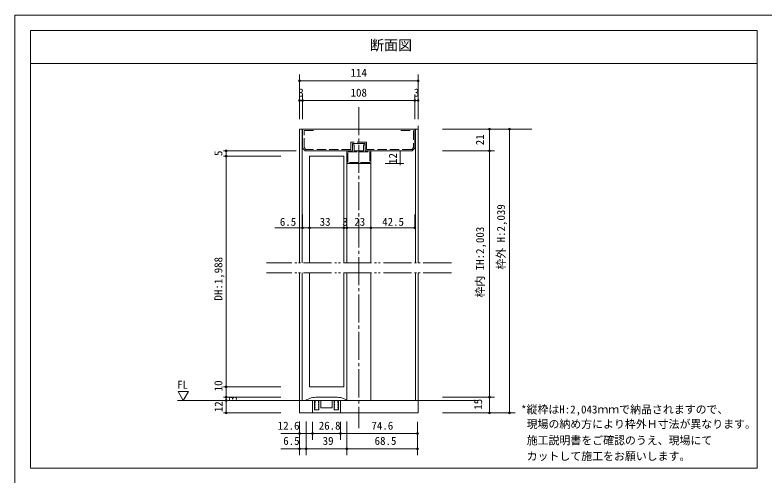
# Model space of a CAD drawing. Units: millimetres on the paper, enlarged 10 times, with parts at other scales. Extents: x -2000 to 2000, y -1385 to 1385.
# Drawn here: x -2000 to 405, y -92 to 1385 of the extents above; entities that cross this region are included whole.
import ezdxf
from ezdxf.enums import TextEntityAlignment as Align

# ---------------------------------------------------------------- set-up
doc = ezdxf.new("R2010")
doc.units = ezdxf.units.MM
doc.header["$LTSCALE"] = 10
doc.header["$PDMODE"] = 32
doc.header["$PDSIZE"] = 6
for name, pattern in [('CHAIN2', [12, 9, -1, 1, -1]), ('DASHED3', [4, 3, -1]), ('DOUBLE_CHAIN2', [12.8, 9, -1, 0.6, -0.6, 0.6, -1])]:
    doc.linetypes.add(name, pattern=pattern)
for name, color, linetype, lineweight in [('1-0_下線', 7, 'Continuous', 20), ('1-1_0', 7, 'Continuous', 20), ('2-0_18', 7, 'Continuous', 20)]:
    doc.layers.add(name, color=color, linetype=linetype, lineweight=lineweight)
doc.styles.add('ＭＳ ゴシック', font='')
doc.styles.get('ＭＳ ゴシック').set_extended_font_data('MS Gothic')

msp = doc.modelspace()

# ---------------------------------------------------------------- linework, layer by layer
at = {"layer": '1-0_下線'}
for p, q in [((-1950, 1335), (380, 1335)), ((-1950, 1335), (380, 1335)), ((-1950, -67.5), (-1950, 1335)), ((380, -67.5), (380, 1335)), ((380, -67.5), (380, 1335)), ((380, -67.5), (380, 1335)), ((380, 1230), (-1950, 1230)), ((-1950, 1230), (380, 1230)), ((380, -67.5), (-1950, -67.5))]:
    msp.add_line(p, q, dxfattribs=at)
for points in [[(380, -67.5), (-1950, -67.5), (-1950, 1335)], [(-1950, 1230), (380, 1230), (-1950, 1230)]]:
    msp.add_lwpolyline(points, dxfattribs=at)
at = {"layer": '1-1_0'}
for p, q in [((-1950, 1335), (380, 1335)), ((380, -67.5), (380, 1335)), ((-1950, 1230), (380, 1230))]:
    msp.add_line(p, q, dxfattribs=at)
msp.add_lwpolyline([(-2000, -1385), (2000, -1385), (2000, 1385), (-2000, 1385)], close=True, dxfattribs=at)
msp.add_lwpolyline([(380, -67.5), (-1950, -67.5), (-1950, 1335)], dxfattribs=at)
at = {"layer": '2-0_18', "color": 4, "lineweight": 9}
for p, q in [((-1087.6, 1194.45), (-1087.6, 1051.64)), ((-707.6, 1194.45), (-707.6, 1051.64)), ((-1087.6, 1174.45), (-707.6, 1174.45)), ((-1087.6, 1130.69), (-1087.6, 1051.64)), ((-1077.6, 1130.69), (-1077.6, 1051.64)), ((-717.6, 1130.69), (-717.6, 1051.64)), ((-707.6, 1130.69), (-707.6, 1051.64)), ((-1077.6, 1110.69), (-1087.6, 1110.69)), ((-717.6, 1110.69), (-1077.6, 1110.69)), ((-707.6, 1110.69), (-717.6, 1110.69))]:
    msp.add_line(p, q, dxfattribs=at)
at = {"layer": '2-0_18', "linetype": 'CHAIN2'}
msp.add_line((-897.6, 1089.37), (-897.6, 61.16), dxfattribs=at)
at = {"layer": '2-0_18'}
for p, q in [((-1087.6, 1019.43), (-1077.6, 1019.43)), ((-1087.6, 591.21), (-1087.6, 1019.43)), ((-1079.27, 591.21), (-1079.27, 1019.43)), ((-1077.6, 1019.43), (-897.6, 1019.43)), ((-1077.6, 1019.43), (-717.6, 1019.43)), ((-1077.6, 957.77), (-1077.6, 1019.43)), ((-707.6, 1019.43), (-717.6, 1019.43)), ((-717.6, 1019.43), (-717.6, 957.77)), ((-715.93, 591.21), (-715.93, 1019.43)), ((-707.6, 591.21), (-707.6, 1029.43)), ((-707.6, 591.21), (-707.6, 1019.43)), ((-629.54, 1019.43), (-342.57, 1019.43)), ((-478.68, 1019.43), (-478.68, 109.65)), ((-414.01, 1019.43), (-414.01, 109.65)), ((-912.6, 969.43), (-912.6, 949.43)), ((-872.6, 954.43), (-872.6, 977.77)), ((-1098.6, 949.43), (-1330.99, 949.43)), ((-1322.85, 109.65), (-1322.85, 949.43)), ((-765.28, 949.43), (-765.28, 903.42)), ((-629.54, 949.43), (-469.15, 949.43)), ((-478.68, 949.43), (-462.76, 949.43)), ((-1147.41, 932.77), (-1331, 932.77)), ((-1147.4, 932.77), (-1330.99, 932.77)), ((-1055.93, 932.77), (-1055.93, 591.21)), ((-1055.93, 932.77), (-945.93, 932.77)), ((-945.93, 932.77), (-945.93, 591.21)), ((-935.93, 909.43), (-935.93, 591.21)), ((-859.27, 909.43), (-859.27, 591.21)), ((-813.29, 909.43), (-752.67, 909.43)), ((-1077.6, 745.87), (-1077.6, 702.55)), ((-717.6, 745.87), (-717.6, 702.55)), ((-1166.91, 702.55), (-717.6, 702.55)), ((-1087.6, 149.66), (-1087.6, 559.17)), ((-1079.27, 149.66), (-1079.27, 559.17)), ((-945.93, 559.17), (-945.93, 193)), ((-935.93, 149.66), (-935.93, 559.17)), ((-859.27, 159.66), (-859.27, 559.17)), ((-859.27, 149.66), (-859.27, 559.17)), ((-715.93, 149.66), (-715.93, 559.17)), ((-707.6, 149.66), (-707.6, 559.17)), ((-1147.41, 193), (-1331, 193)), ((-513.24, 149.66), (-1478.51, 149.66)), ((-1147.4, 149.66), (-1455.02, 149.66)), ((-1147.41, 159.66), (-1331, 159.66)), ((-1147.41, 149.66), (-1331, 149.66)), ((-1087.6, 149.66), (-897.6, 149.66)), ((-1087.6, 149.66), (-1087.6, 109.65)), ((-1086.14, 149.66), (-896.14, 149.66)), ((-1065.95, 150.66), (-1065.95, 149.66)), ((-1065.95, 149.66), (-1037.61, 149.66)), ((-1065.94, 150.67), (-1065.94, 149.67)), ((-1037.61, 149.67), (-1065.94, 149.67)), ((-1065.46, 151.53), (-1054.72, 155.92)), ((-1039.28, 149.66), (-1039.28, 119.66)), ((-1037.61, 149.66), (-1037.61, 142.17)), ((-1035.76, 159.66), (-966.12, 159.66)), ((-1026.94, 149.66), (-1026.94, 142.17)), ((-1026.94, 149.66), (-974.94, 149.66)), ((-1025.28, 149.66), (-1025.28, 119.66)), ((-1018.95, 149.66), (-1018.95, 126.32)), ((-982.94, 126.32), (-982.94, 149.66)), ((-976.61, 119.66), (-976.61, 149.66)), ((-974.94, 142.17), (-974.94, 149.66)), ((-964.27, 142.17), (-964.27, 149.66)), ((-964.27, 149.66), (-935.93, 149.66)), ((-962.61, 119.66), (-962.61, 149.66)), ((-956.27, 109.65), (-956.27, 149.66)), ((-936.41, 151.52), (-947.16, 155.92)), ((-935.93, 150.66), (-935.93, 149.66)), ((-707.6, 149.66), (-897.6, 149.66)), ((-707.6, 149.66), (-896.14, 149.66)), ((-629.54, 159.66), (-462.76, 159.66)), ((-1039.28, 142.17), (-1037.61, 142.17)), ((-1039.28, 142.16), (-1037.61, 134.66)), ((-1039.28, 134.66), (-1037.61, 127.16)), ((-1039.28, 134.66), (-1037.61, 134.66)), ((-1039.28, 127.17), (-1037.61, 127.17)), ((-1039.28, 127.16), (-1037.61, 119.66)), ((-1026.94, 142.17), (-1025.28, 142.17)), ((-1025.28, 142.16), (-1026.94, 134.66)), ((-1025.28, 134.66), (-1026.94, 127.16)), ((-1026.94, 134.66), (-1025.28, 134.66)), ((-1026.94, 127.17), (-1025.28, 127.17)), ((-1025.28, 127.16), (-1026.94, 119.66)), ((-1018.95, 126.32), (-982.94, 126.32)), ((-976.61, 142.17), (-974.94, 142.17)), ((-976.61, 142.16), (-974.94, 134.66)), ((-976.61, 134.66), (-974.94, 127.16)), ((-976.61, 134.66), (-974.94, 134.66)), ((-976.61, 127.17), (-974.94, 127.17)), ((-976.61, 127.16), (-974.94, 119.66)), ((-962.6, 142.17), (-964.27, 134.66)), ((-964.27, 142.17), (-962.6, 142.17)), ((-962.6, 134.66), (-964.27, 127.17)), ((-964.27, 134.66), (-962.6, 134.66)), ((-964.27, 127.17), (-962.6, 127.17)), ((-962.6, 127.17), (-964.27, 119.67)), ((-1147.41, 109.65), (-1331, 109.65)), ((-1045.61, 109.65), (-1087.6, 109.65)), ((-1045.61, 109.65), (-956.27, 109.65)), ((-1039.28, 119.66), (-1025.28, 119.66)), ((-976.61, 119.66), (-962.61, 119.66)), ((-629.54, 109.65), (-395.71, 109.65)), ((-1087.61, -25.47), (-1087.61, 82.3)), ((-1087.61, 23.29), (-1087.61, 81.26)), ((-1065.94, -25.47), (-1065.94, 82.3)), ((-1045.61, 23.29), (-1045.61, 81.26)), ((-1045.61, 23.29), (-1045.61, 81.26)), ((-956.27, 23.29), (-956.27, 81.26)), ((-956.27, 23.29), (-956.27, 81.26)), ((-956.27, 23.29), (-956.27, 81.26)), ((-935.93, -25.47), (-935.93, 82.3)), ((-709.07, 23.29), (-709.07, 81.26)), ((-1087.61, 43.29), (-1147.38, 43.29)), ((-1087.61, 43.29), (-1045.61, 43.29)), ((-1045.61, 43.29), (-956.27, 43.29)), ((-1045.61, 43.29), (-956.27, 43.29)), ((-709.07, 43.29), (-956.27, 43.29)), ((-956.27, 43.29), (-709.07, 43.29)), ((-935.93, -25.47), (-935.93, 43.29)), ((-709.07, -25.47), (-709.07, 43.29)), ((-1087.61, -5.47), (-1147.38, -5.47)), ((-1087.61, -5.47), (-1065.94, -5.47)), ((-1065.94, -5.47), (-935.93, -5.47)), ((-935.93, -5.47), (-709.07, -5.47)), ((-935.93, -5.47), (-709.07, -5.47))]:
    msp.add_line(p, q, dxfattribs=at)
at = {"layer": '2-0_18', "linetype": 'DASHED3'}
for p, q in [((-762.6, 1014.43), (-722.6, 1014.43)), ((-722.6, 1014.43), (-722.6, 959.84))]:
    msp.add_line(p, q, dxfattribs=at)
at = {"layer": '2-0_18', "linetype": 'DOUBLE_CHAIN2'}
for p, q in [((-600.7, 591.21), (-1193.04, 591.21)), ((-600.7, 559.17), (-1193.04, 559.17))]:
    msp.add_line(p, q, dxfattribs=at)
at = {"layer": '2-0_18', "linetype": 'DASHED3'}
for points in [[(-1072.6, 959.84), (-1072.6, 1014.43), (-1032.6, 1014.43)], [(-872.6, 977.77), (-922.6, 977.77), (-922.6, 954.43), (-1067.19, 954.43), (-1072.6, 959.84)], [(-722.6, 959.84), (-728, 954.43), (-872.6, 954.43)]]:
    msp.add_lwpolyline(points, dxfattribs=at)
at = {"layer": '2-0_18'}
for points in [[(-877.6, 949.43), (-877.6, 972.77), (-917.6, 972.77), (-917.6, 949.43), (-1069.27, 949.43), (-1077.6, 957.77)], [(-917.6, 969.43), (-917.6, 949.43), (-935.93, 949.43)], [(-882.6, 969.43), (-882.6, 949.43), (-882.6, 969.43)], [(-882.6, 969.43), (-882.6, 949.43), (-882.6, 954.43), (-882.6, 949.43)], [(-877.6, 969.43), (-877.6, 949.43), (-859.27, 949.43)], [(-877.6, 949.43), (-859.27, 949.43), (-859.27, 909.43), (-897.6, 909.43), (-935.93, 909.43), (-935.93, 949.43), (-917.6, 949.43)], [(-912.6, 949.43), (-882.6, 949.43), (-912.6, 949.43)], [(-717.6, 957.77), (-725.93, 949.43), (-877.6, 949.43)], [(-1055.93, 559.17), (-1055.93, 193), (-945.93, 193)], [(-1045.61, 149.66), (-1045.61, 109.65), (-956.27, 109.65)], [(-956.27, 109.65), (-707.6, 109.65), (-707.6, 149.66)]]:
    msp.add_lwpolyline(points, dxfattribs=at)
for points in [[(-912.6, 969.43), (-917.6, 969.43), (-917.6, 949.43), (-917.6, 969.43)], [(-912.6, 969.43), (-912.6, 949.43), (-912.6, 954.43), (-912.6, 949.43)], [(-882.6, 969.43), (-877.6, 969.43), (-877.6, 949.43), (-877.6, 969.43)], [(-1460.44, 149.66), (-1443.94, 178.35), (-1477.13, 178.35)]]:
    msp.add_lwpolyline(points, close=True, dxfattribs=at)
at = {"layer": '2-0_18', "linetype": 'DASHED3'}
msp.add_lwpolyline([(-862.6, 912.77), (-897.6, 912.77), (-932.6, 912.77), (-932.6, 946.1), (-897.6, 946.1), (-862.6, 946.1)], close=True, dxfattribs=at)
at = {"layer": '2-0_18'}
for centre, radius, start, end in [((-1064.93, 150.66), 1.02, 122.01975, 180), ((-1064.92, 150.67), 1.02, 122.01975, 180), ((-1035.76, 109.7), 49.96, 90, 112.29801), ((-966.12, 109.69), 49.96, 67.70199, 90), ((-936.95, 150.66), 1.02, 0, 57.98025)]:
    msp.add_arc(centre, radius, start, end, dxfattribs=at)
at = {"layer": '2-0_18', "color": 4}
for p in [(-1087.6, 1174.45), (-707.6, 1174.45), (-1087.6, 1110.69), (-1077.6, 1110.69), (-717.6, 1110.69), (-707.6, 1110.69)]:
    msp.add_point(p, dxfattribs=at)
at = {"layer": '2-0_18'}
for p in [(-478.68, 1019.43), (-414.01, 1019.43), (-1322.85, 949.43), (-478.68, 949.43), (-1322.85, 932.77), (-1077.6, 702.55), (-1055.93, 702.55), (-945.93, 702.55), (-935.93, 702.55), (-859.27, 702.55), (-717.6, 702.55), (-1322.86, 193), (-1322.86, 159.66), (-1322.86, 149.66), (-478.68, 159.66), (-1322.86, 109.65), (-478.68, 109.65), (-414.01, 109.65), (-1087.61, 43.29), (-1045.61, 43.29), (-1045.61, 43.29), (-956.27, 43.29), (-956.27, 43.29), (-709.07, 43.29), (-1087.61, -5.47), (-1065.94, -5.47), (-935.93, -5.47), (-709.07, -5.47)]:
    msp.add_point(p, dxfattribs=at)

# ---------------------------------------------------------------- texts
at = {"layer": '1-1_0', "style": 'ＭＳ ゴシック'}
msp.add_text('断面図', height=32.99, dxfattribs=at).set_placement((-861.74, 1261.98), align=Align.BOTTOM_LEFT)
at = {"layer": '2-0_18', "style": 'ＭＳ ゴシック'}
for s, p in [('114', (-923.85, 1179.45)), ('3', (-1091.35, 1115.69)), ('108', (-923.85, 1115.69)), ('3', (-721.35, 1115.69)), ('6.5', (-1150.67, 701.71)), ('33', (-1022.97, 701.71)), ('3', (-949.91, 701.71)), ('23', (-911.97, 701.76)), ('42.5', (-822.58, 701.71)), ('FL', (-1480.09, 179.46)), ('*縦枠はH:2,043ｍｍで納品されますので、', (-377.09, 100.17)), ('12.6', (-1157.44, 48.29)), ('26.8', (-1025.94, 48.29)), ('26.8', (-1025.94, 48.29)), ('74.6', (-856.94, 48.29)), ('現場の納め方により枠外Ｈ寸法が異なります。', (-359.31, 53.25)), ('6.5', (-1139.66, -0.47)), ('39', (-1013.44, -0.47)), ('68.5', (-846.77, -0.47)), ('施工説明書をご確認のうえ、現場にて', (-359.07, 0.98)), ('カットして施工をお願いします。', (-359.31, -49.72))]:
    msp.add_text(s, height=25.66, dxfattribs=at).set_placement(p, align=Align.BOTTOM_LEFT)
for s, p in [('21', (-488.52, 967.43)), ('5', (-1327.42, 932.9)), ('12', (-767.76, 907.77)), ('枠外 H:2,039', (-421.01, 568.91)), ('枠内 IH:2,003', (-488.31, 479.28)), ('DH:1,988', (-1327.42, 469.87)), ('10', (-1327.43, 178.91)), ('12', (-1326.6, 112.08)), ('3', (-1281.12, 146.68)), ('15', (-494.32, 119.89))]:
    msp.add_text(s, height=25.66, rotation=90, dxfattribs=at).set_placement(p, align=Align.BOTTOM_LEFT)

doc.saveas('drawing.dxf')
